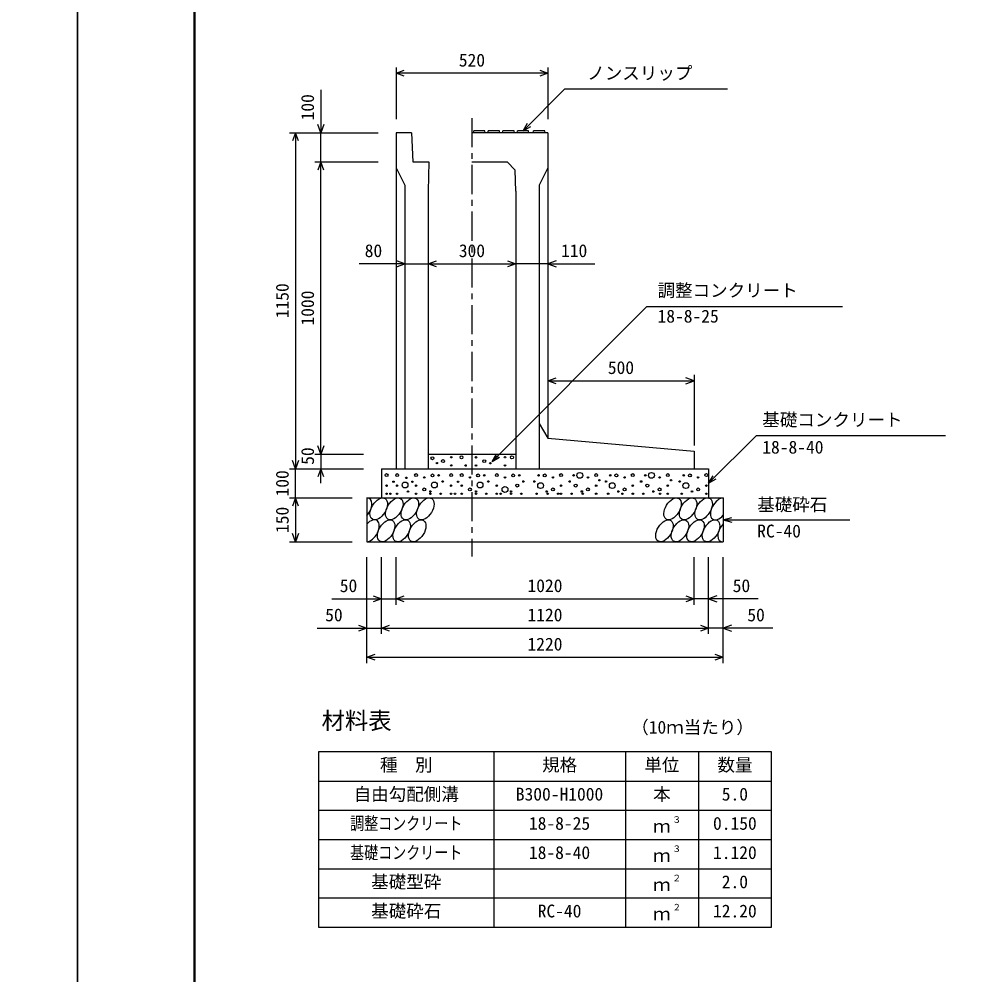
# Model space of a CAD drawing. Units: millimetres, scale not verified. Extents: x -16800 to 16800, y -5940 to 5940.
# Drawn here: x -200 to 3030, y -2872 to 399 of the extents above; entities that cross this region are included whole.
import ezdxf
from ezdxf.enums import TextEntityAlignment as Align

# ---------------------------------------------------------------- set-up
doc = ezdxf.new("R2010")
doc.units = ezdxf.units.MM
doc.header["$LTSCALE"] = 20
doc.linetypes.add('CHAIN1', pattern=[8, 5, -1, 1, -1])
for name, color, linetype, lineweight in [('0-0_DIM', 7, 'Continuous', 25), ('0-1_Defpoints', 5, 'Continuous', 25), ('0-2_HATCH', 6, 'Continuous', 25), ('0-3_HYO', 3, 'Continuous', 25), ('0-4_HYO2', 4, 'Continuous', 25), ('0-5_OUTLINE', 3, 'Continuous', 25), ('0-6_TXT', 7, 'Continuous', 25), ('0-7_WAKU', 3, 'Continuous', 25)]:
    doc.layers.add(name, color=color, linetype=linetype, lineweight=lineweight)
doc.styles.add('ＭＳ ゴシック', font='')
doc.styles.get('ＭＳ ゴシック').set_extended_font_data('MS Gothic')

msp = doc.modelspace()

# ---------------------------------------------------------------- linework, layer by layer
at = {"layer": '0-0_DIM'}
for p, q in [((1090, 233.86), (1090, 57.12)), ((1610, 233.86), (1610, 57.12)), ((1610, 213.86), (1090, 213.86)), ((832.46, 157.81), (832.46, 10.65)), ((1525, 17.15), (1667.21, 159.36)), ((2224.1, 159.36), (1667.21, 159.36)), ((1525, 17.15), (1540, 43.13)), ((725.8, 10.65), (1029.13, 10.65)), ((745.8, 10.65), (745.8, -1139.35)), ((832.46, -89.35), (832.46, 10.65)), ((1525, 17.15), (1550.98, 32.15)), ((812.46, -89.35), (1029.13, -89.35)), ((832.46, -1089.35), (832.46, -89.35)), ((1120, -438.41), (963.82, -438.41)), ((1120, -438.41), (1200, -438.41)), ((1200, -438.41), (1500, -438.41)), ((1610, -438.41), (1500, -438.41)), ((1610, -438.41), (1770.77, -438.41)), ((1418.79, -1114.35), (1948.44, -584.71)), ((1948.44, -584.71), (2617.64, -584.71)), ((1610, -838.41), (2110, -838.41)), ((2110, -818.41), (2110, -1059.35)), ((2323.65, -1025.7), (2160, -1189.35)), ((2323.65, -1025.7), (2970.53, -1025.7)), ((812.46, -1089.35), (979.13, -1089.35)), ((832.46, -1089.35), (832.46, -1139.35)), ((1418.79, -1114.35), (1433.79, -1088.37)), ((1418.79, -1114.35), (1444.78, -1099.35)), ((725.8, -1139.35), (979.13, -1139.35)), ((745.8, -1239.35), (745.8, -1139.35)), ((832.46, -1189.35), (832.46, -1139.35)), ((2160, -1189.35), (2175, -1163.37)), ((2160, -1189.35), (2185.98, -1174.35)), ((725.8, -1239.35), (940, -1239.35)), ((745.8, -1239.35), (745.8, -1389.35)), ((2210, -1314.35), (2238.98, -1306.59)), ((2210, -1314.35), (2643.31, -1314.35)), ((2210, -1314.35), (2238.98, -1322.12)), ((725.8, -1389.35), (940, -1389.35)), ((990, -1804.87), (990, -1442.52)), ((1040, -1704.87), (1040, -1442.52)), ((1090, -1604.87), (1090, -1442.52)), ((2110, -1604.87), (2110, -1442.52)), ((2160, -1704.87), (2160, -1442.52)), ((2210, -1804.87), (2210, -1442.52)), ((870, -1584.87), (1090, -1584.87)), ((1090, -1584.87), (2110, -1584.87)), ((2330, -1584.87), (2110, -1584.87)), ((820, -1684.87), (1040, -1684.87)), ((1040, -1684.87), (2160, -1684.87)), ((2380, -1684.87), (2160, -1684.87)), ((990, -1784.87), (2210, -1784.87))]:
    msp.add_line(p, q, dxfattribs=at)
at = {"layer": '0-0_DIM', "linetype": 'CHAIN1'}
msp.add_line((1350, 60.65), (1350, -1439.35), dxfattribs=at)
at = {"layer": '0-0_DIM'}
for points in [[(1118.23, 203.6), (1090.04, 213.86), (1118.23, 224.12)], [(1581.85, 224.12), (1610.04, 213.86), (1581.85, 203.6)], [(842.72, 38.84), (832.46, 10.65), (822.2, 38.84)], [(756.06, -17.54), (745.8, 10.65), (735.54, -17.54)], [(842.72, -117.54), (832.46, -89.35), (822.2, -117.54)], [(1091.81, -448.67), (1120, -438.41), (1091.81, -428.15)], [(1228.19, -448.67), (1200, -438.41), (1228.19, -428.15)], [(1471.81, -428.15), (1500, -438.41), (1471.81, -448.67)], [(1638.19, -428.15), (1610, -438.41), (1638.19, -448.67)], [(1638.19, -848.67), (1610, -838.41), (1638.19, -828.15)], [(2081.81, -848.67), (2110, -838.41), (2081.81, -828.15)], [(842.72, -1061.16), (832.46, -1089.35), (822.2, -1061.16)], [(756.06, -1111.16), (745.8, -1139.35), (735.54, -1111.16)], [(842.72, -1167.54), (832.46, -1139.35), (822.2, -1167.54)], [(756.06, -1267.54), (745.8, -1239.35), (735.54, -1267.54)], [(756.06, -1361.16), (745.8, -1389.35), (735.54, -1361.16)], [(1011.81, -1574.6), (1040, -1584.87), (1011.81, -1595.13)], [(1118.19, -1595.13), (1090, -1584.87), (1118.19, -1574.6)], [(2081.81, -1574.6), (2110, -1584.87), (2081.81, -1595.13)], [(2188.19, -1574.6), (2160, -1584.87), (2188.19, -1595.13)], [(961.81, -1674.6), (990, -1684.87), (961.81, -1695.13)], [(1068.19, -1695.13), (1040, -1684.87), (1068.19, -1674.6)], [(2131.81, -1674.6), (2160, -1684.87), (2131.81, -1695.13)], [(2238.19, -1674.6), (2210, -1684.87), (2238.19, -1695.13)], [(1018.19, -1795.13), (990, -1784.87), (1018.19, -1774.6)], [(2181.81, -1774.6), (2210, -1784.87), (2181.81, -1795.13)]]:
    msp.add_lwpolyline(points, dxfattribs=at)
at = {"layer": '0-1_Defpoints'}
for points in [[(-16800, -5940), (0, -5940), (0, 5940), (-16800, 5940)], [(0, -5940), (16800, -5940), (16800, 5940), (0, 5940)]]:
    msp.add_lwpolyline(points, close=True, dxfattribs=at)
at = {"layer": '0-2_HATCH'}
for p, q in [((1355, 10.65), (1356, 17.15)), ((1394, 17.15), (1356, 17.15)), ((1395, 10.65), (1394, 17.15)), ((1405, 10.65), (1406, 17.15)), ((1444, 17.15), (1406, 17.15)), ((1445, 10.65), (1444, 17.15)), ((1455, 10.65), (1456, 17.15)), ((1494, 17.15), (1456, 17.15)), ((1495, 10.65), (1494, 17.15)), ((1505, 10.65), (1506, 17.15)), ((1544, 17.15), (1506, 17.15)), ((1545, 10.65), (1544, 17.15)), ((1560, 10.65), (1561, 17.15)), ((1599, 17.15), (1561, 17.15)), ((1600, 10.65), (1599, 17.15))]:
    msp.add_line(p, q, dxfattribs=at)
for centre, radius in [((1214.67, -1103.48), 5), ((1250.86, -1113.17), 5), ((1278.9, -1100.04), 2.5), ((1314.06, -1100.32), 5), ((1363.96, -1100.32), 2.5), ((1392, -1113.45), 5), ((1434.06, -1100.32), 5), ((1462.91, -1100.04), 2.5), ((1486.92, -1100.32), 5), ((1229.83, -1120.17), 2.5), ((1278.9, -1128.05), 2.5), ((1328.08, -1128.34), 2.5), ((1363.96, -1128.34), 2.5), ((1413.03, -1120.46), 2.5), ((1462.91, -1128.05), 2.5), ((1057.59, -1161.3), 5), ((1093.83, -1161.3), 5), ((1124.91, -1170.53), 2.5), ((1158.72, -1161.3), 5), ((1186.76, -1169.18), 2.5), ((1214.8, -1162.17), 5), ((1235.83, -1162.17), 2.5), ((1278.72, -1161.3), 5), ((1314.97, -1161.3), 5), ((1343.01, -1169.18), 2.5), ((1371.04, -1162.17), 5), ((1392.07, -1162.17), 2.5), ((1434.97, -1161.3), 5), ((1463.01, -1169.18), 2.5), ((1491.04, -1162.17), 5), ((1512.07, -1162.17), 2.5), ((1577.93, -1162.17), 2.5), ((1598.96, -1162.17), 5), ((1626.99, -1169.18), 2.5), ((1655.03, -1161.3), 5), ((1697.93, -1162.17), 2.5), ((1718.96, -1162.17), 10), ((1746.99, -1169.18), 2.5), ((1775.03, -1161.3), 5), ((1786.37, -1178.87), 2.5), ((1823.15, -1162.17), 2.5), ((1844.18, -1162.17), 5), ((1872.22, -1169.18), 2.5), ((1900.26, -1161.3), 5), ((1943.15, -1162.17), 2.5), ((1964.18, -1162.17), 10), ((1992.22, -1169.18), 2.5), ((2020.26, -1161.3), 5), ((2031.6, -1178.87), 2.5), ((2075.08, -1162.17), 2.5), ((2096.11, -1162.17), 5), ((2124.14, -1169.18), 2.5), ((2152.18, -1161.3), 5), ((1057.59, -1197.19), 2.5), ((1081.41, -1184.09), 2.5), ((1093.83, -1197.19), 2.5), ((1120.88, -1195.19), 10), ((1146.31, -1184.09), 2.5), ((1158.72, -1197.19), 2.5), ((1186.76, -1210.32), 5), ((1221.34, -1195.19), 10), ((1249.85, -1183.18), 2.5), ((1278.72, -1197.19), 2.5), ((1302.55, -1184.09), 2.5), ((1314.97, -1197.19), 2.5), ((1343.01, -1210.32), 5), ((1377.58, -1195.19), 10), ((1406.09, -1183.18), 2.5), ((1434.97, -1197.19), 2.5), ((1463.01, -1210.32), 10), ((1505.06, -1197.19), 5), ((1526.09, -1183.18), 2.5), ((1563.91, -1183.18), 2.5), ((1584.94, -1197.19), 10), ((1626.99, -1210.32), 5), ((1655.03, -1197.19), 2.5), ((1683.91, -1183.18), 2.5), ((1704.94, -1197.19), 5), ((1746.99, -1210.32), 5), ((1775.03, -1197.19), 2.5), ((1809.13, -1183.18), 2.5), ((1830.16, -1197.19), 10), ((1872.22, -1210.32), 5), ((1900.26, -1197.19), 2.5), ((1929.13, -1183.18), 2.5), ((1950.16, -1197.19), 5), ((1992.22, -1210.32), 5), ((2020.26, -1197.19), 2.5), ((2061.06, -1183.18), 2.5), ((2082.09, -1197.19), 10), ((2124.14, -1210.32), 5), ((2152.18, -1197.19), 2.5), ((1057.59, -1225.2), 2.5), ((1070.8, -1225.2), 2.5), ((1093.83, -1225.2), 2.5), ((1130.88, -1217.7), 2.5), ((1158.72, -1225.2), 2.5), ((1207.79, -1217.33), 2.5), ((1207.82, -1225.2), 2.5), ((1242.84, -1225.2), 2.5), ((1278.72, -1225.2), 2.5), ((1291.93, -1225.2), 2.5), ((1314.97, -1225.2), 2.5), ((1364.03, -1217.33), 2.5), ((1364.06, -1225.2), 2.5), ((1399.08, -1225.2), 2.5), ((1434.97, -1225.2), 2.5), ((1448.18, -1225.2), 2.5), ((1484.03, -1217.33), 2.5), ((1484.06, -1225.2), 2.5), ((1519.08, -1225.2), 2.5), ((1570.92, -1225.2), 2.5), ((1605.97, -1217.33), 2.5), ((1609.08, -1225.2), 2.5), ((1644.97, -1225.2), 2.5), ((1655.03, -1225.2), 2.5), ((1690.92, -1225.2), 2.5), ((1725.97, -1217.33), 2.5), ((1729.08, -1225.2), 2.5), ((1775.03, -1225.2), 2.5), ((1816.14, -1225.2), 2.5), ((1851.19, -1217.33), 2.5), ((1865.03, -1225.2), 2.5), ((1900.26, -1225.2), 2.5), ((1900.92, -1225.2), 2.5), ((1936.14, -1225.2), 2.5), ((1971.19, -1217.33), 2.5), ((1993.98, -1225.2), 2.5), ((2020.26, -1225.2), 2.5), ((2068.07, -1225.2), 2.5), ((2103.11, -1217.33), 2.5), ((2152.18, -1225.2), 2.5)]:
    msp.add_circle(centre, radius, dxfattribs=at)
for centre, start_param, end_param in [((977.64, -1276.86), 4.385593, 6.6745444), ((2196.14, -1276.86), 0.3357715, 4.4411806), ((1002.96, -1351.85), 3.5111464, 7.548991), ((2221.46, -1351.85), 1.2110787, 3.5658734)]:
    msp.add_ellipse(centre, major_axis=(21.81, 35.31), ratio=0.5792, start_param=start_param, end_param=end_param, dxfattribs=at)
for centre in [(1030.84, -1276.86), (1084.05, -1276.86), (1137.26, -1276.86), (1190.47, -1276.86), (2036.51, -1276.86), (2089.72, -1276.86), (2142.93, -1276.86), (1056.16, -1351.85), (1109.37, -1351.85), (1162.58, -1351.85), (2008.63, -1351.85), (2061.84, -1351.85), (2115.04, -1351.85), (2168.25, -1351.85)]:
    msp.add_ellipse(centre, major_axis=(21.81, 35.31), ratio=0.5792, dxfattribs=at)
at = {"layer": '0-3_HYO'}
for p, q in [((1425, -2108.31), (1425, -2708.31)), ((1875, -2108.31), (1875, -2708.31)), ((2125, -2108.31), (2125, -2708.31)), ((825, -2208.31), (2375, -2208.31))]:
    msp.add_line(p, q, dxfattribs=at)
msp.add_lwpolyline([(825, -2708.31), (2375, -2708.31), (2375, -2108.31), (825, -2108.31)], close=True, dxfattribs=at)
at = {"layer": '0-4_HYO2'}
for p, q in [((825, -2308.31), (2375, -2308.31)), ((825, -2408.31), (2375, -2408.31)), ((825, -2508.31), (2375, -2508.31)), ((825, -2608.31), (2375, -2608.31))]:
    msp.add_line(p, q, dxfattribs=at)
at = {"layer": '0-5_OUTLINE'}
for p, q in [((1090, 10.65), (1090, -1139.35)), ((1142.5, 10.65), (1090, 10.65)), ((1610, 10.65), (1350, 10.65)), ((1610, 10.65), (1610, -1034.35)), ((1350, -89.35), (1470, -89.35)), ((1470, -89.35), (1498.21, -117.56)), ((1090, -109.35), (1120, -169.35)), ((1500, -189.35), (1498.21, -117.56)), ((1610, -109.35), (1580, -169.35)), ((1120, -169.35), (1120, -1139.35)), ((1500, -189.35), (1500, -1139.35)), ((1580, -169.35), (1580, -1139.35)), ((1580, -984.35), (1610, -1034.35)), ((1610, -1034.35), (2110, -1079.35)), ((2110, -1079.35), (2110, -1139.35)), ((1200, -1089.35), (1500, -1089.35)), ((1040, -1139.35), (1040, -1239.35)), ((1040, -1139.35), (2160, -1139.35)), ((1090, -1139.35), (1200, -1139.35)), ((1500, -1139.35), (2110, -1139.35)), ((2160, -1139.35), (2160, -1239.35)), ((990, -1239.35), (990, -1389.35)), ((990, -1239.35), (2210, -1239.35)), ((2210, -1239.35), (2210, -1389.35)), ((990, -1389.35), (2210, -1389.35))]:
    msp.add_line(p, q, dxfattribs=at)
for points in [[(1142.5, 10.65), (1147.5, -89.35), (1202.5, -89.35)], [(1202.5, -89.35), (1200, -189.35), (1200, -1139.35)]]:
    msp.add_lwpolyline(points, dxfattribs=at)
at = {"layer": '0-7_WAKU', "lineweight": 50}
msp.add_lwpolyline([(400, -5540), (16400, -5540), (16400, 5540), (400, 5540)], close=True, dxfattribs=at)

# ---------------------------------------------------------------- texts
at = {"layer": '0-0_DIM', "style": 'ＭＳ ゴシック'}
for s, p in [('520', (1305, 223.86)), ('ノンスリップ', (1744.52, 179.54)), ('80', (982.85, -428.41)), ('300', (1304.92, -428.41)), ('110', (1654.92, -428.41)), ('調整コンクリート', (1985.15, -564.19)), ('18-8-25', (1985.15, -652.47)), ('500', (1815, -828.41)), ('基礎コンクリート', (2343.65, -1006.96)), ('18-8-40', (2343.65, -1100.78)), ('基礎砕石', (2326.32, -1297.18)), ('RC-40', (2326.32, -1387.87)), ('50', (897.56, -1574.87)), ('1020', (1540, -1574.87)), ('50', (2242.44, -1574.87)), ('50', (847.56, -1674.87)), ('1120', (1540, -1674.87)), ('50', (2292.44, -1674.87)), ('1220', (1540, -1774.87))]:
    msp.add_text(s, height=43.99, dxfattribs=at).set_placement(p, align=Align.BOTTOM_LEFT)
for s, p in [('100', (822.46, 52.74)), ('1150', (735.8, -624.35)), ('1000', (822.46, -649.35)), ('50', (822.46, -1126.02)), ('100', (735.8, -1234.35)), ('150', (735.8, -1359.35))]:
    msp.add_text(s, height=43.99, rotation=90, dxfattribs=at).set_placement(p, align=Align.BOTTOM_LEFT)
at = {"layer": '0-6_TXT', "style": 'ＭＳ ゴシック'}
for s, height, p in [('材料表', 58.65, (835, -2048.31)), ('（10ｍ当たり）', 43.99, (1895, -2059.31)), ('種\u3000別', 43.99, (1035, -2188.31)), ('規格', 43.99, (1590, -2188.31)), ('単位', 43.99, (1940, -2188.31)), ('数量', 43.99, (2190, -2188.31)), ('自由勾配側溝', 43.99, (945, -2288.31)), ('B300-H1000', 43.99, (1500, -2288.31)), ('本', 43.99, (1970, -2288.31)), ('5.0', 43.99, (2205, -2288.31)), ('18-8-25', 43.99, (1545, -2388.31)), ('ｍ', 43.99, (1970, -2398.31)), ('３', 21.99, (2035.54, -2357.95)), ('0.150', 43.99, (2175, -2388.31)), ('18-8-40', 43.99, (1545, -2488.31)), ('ｍ', 43.99, (1970, -2498.31)), ('３', 21.99, (2035.54, -2457.95)), ('1.120', 43.99, (2175, -2488.31)), ('基礎型砕', 43.99, (1005, -2588.31)), ('２', 21.99, (2035.54, -2557.95)), ('2.0', 43.99, (2205, -2588.31)), ('ｍ', 43.99, (1970, -2598.31)), ('基礎砕石', 43.99, (1005, -2688.31)), ('RC-40', 43.99, (1575, -2688.31)), ('２', 21.99, (2035.54, -2657.95)), ('12.20', 43.99, (2175, -2688.31)), ('ｍ', 43.99, (1970, -2698.31))]:
    msp.add_text(s, height=height, dxfattribs=at).set_placement(p, align=Align.BOTTOM_LEFT)
at = {"layer": '0-6_TXT', "style": 'ＭＳ ゴシック', "width": 0.8}
for s, p in [('調整コンクリート', (933, -2388.31)), ('基礎コンクリート', (933, -2488.31))]:
    msp.add_text(s, height=43.99, dxfattribs=at).set_placement(p, align=Align.BOTTOM_LEFT)

doc.saveas('drawing.dxf')
